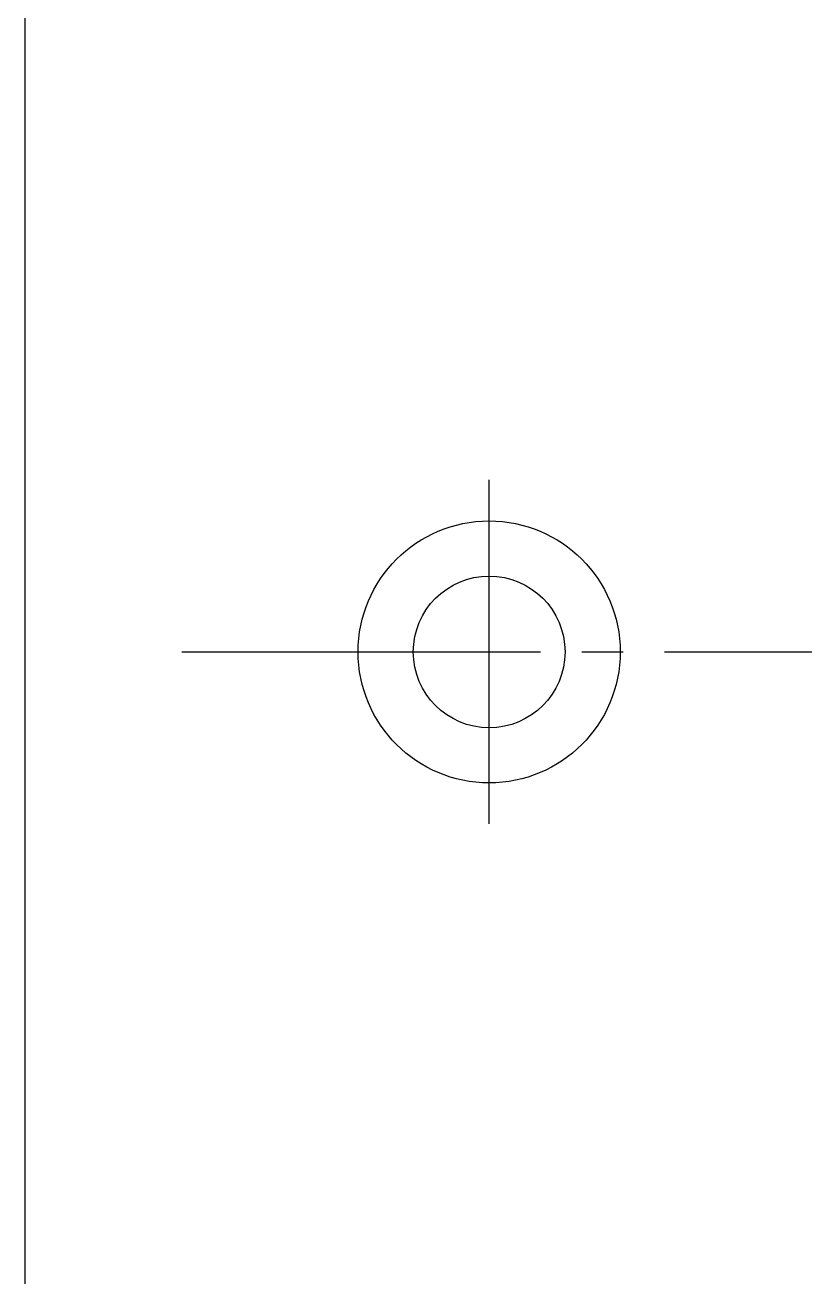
# Model space of a CAD drawing. Extents: x 118 to 448, y 15 to 277.
# Drawn here: x 333.25 to 361.53, y 154.37 to 199.75 of the extents above; entities that cross this region are included whole.
import ezdxf

# ---------------------------------------------------------------- set-up
doc = ezdxf.new("R2010")
doc.units = 0
doc.linetypes.add('CENTER', pattern=[17.5, 13, -1.5, 1.5, -1.5])
doc.layers.get('0').update_dxf_attribs({"linetype": 'CONTINUOUS'})
doc.layers.add('CENTER', color=1, linetype='CENTER')

msp = doc.modelspace()

# ---------------------------------------------------------------- linework, layer by layer
at = {"color": 7, "linetype": 'CONTINUOUS'}
msp.add_lwpolyline([(333.254, 262.323), (448.072, 262.323), (448.072, 128.626), (333.254, 128.626)], close=True, dxfattribs=at)
msp.add_circle((350.081, 177.026), 4.75)
msp.add_circle((350.081, 177.026), 2.75, dxfattribs=at)
at = {"layer": 'CENTER', "color": 1, "linetype": 'CENTER'}
for p, q in [((350.081, 170.791), (350.081, 183.261)), ((338.937, 177.026), (434.043, 177.026))]:
    msp.add_line(p, q, dxfattribs=at)

doc.saveas('drawing.dxf')
